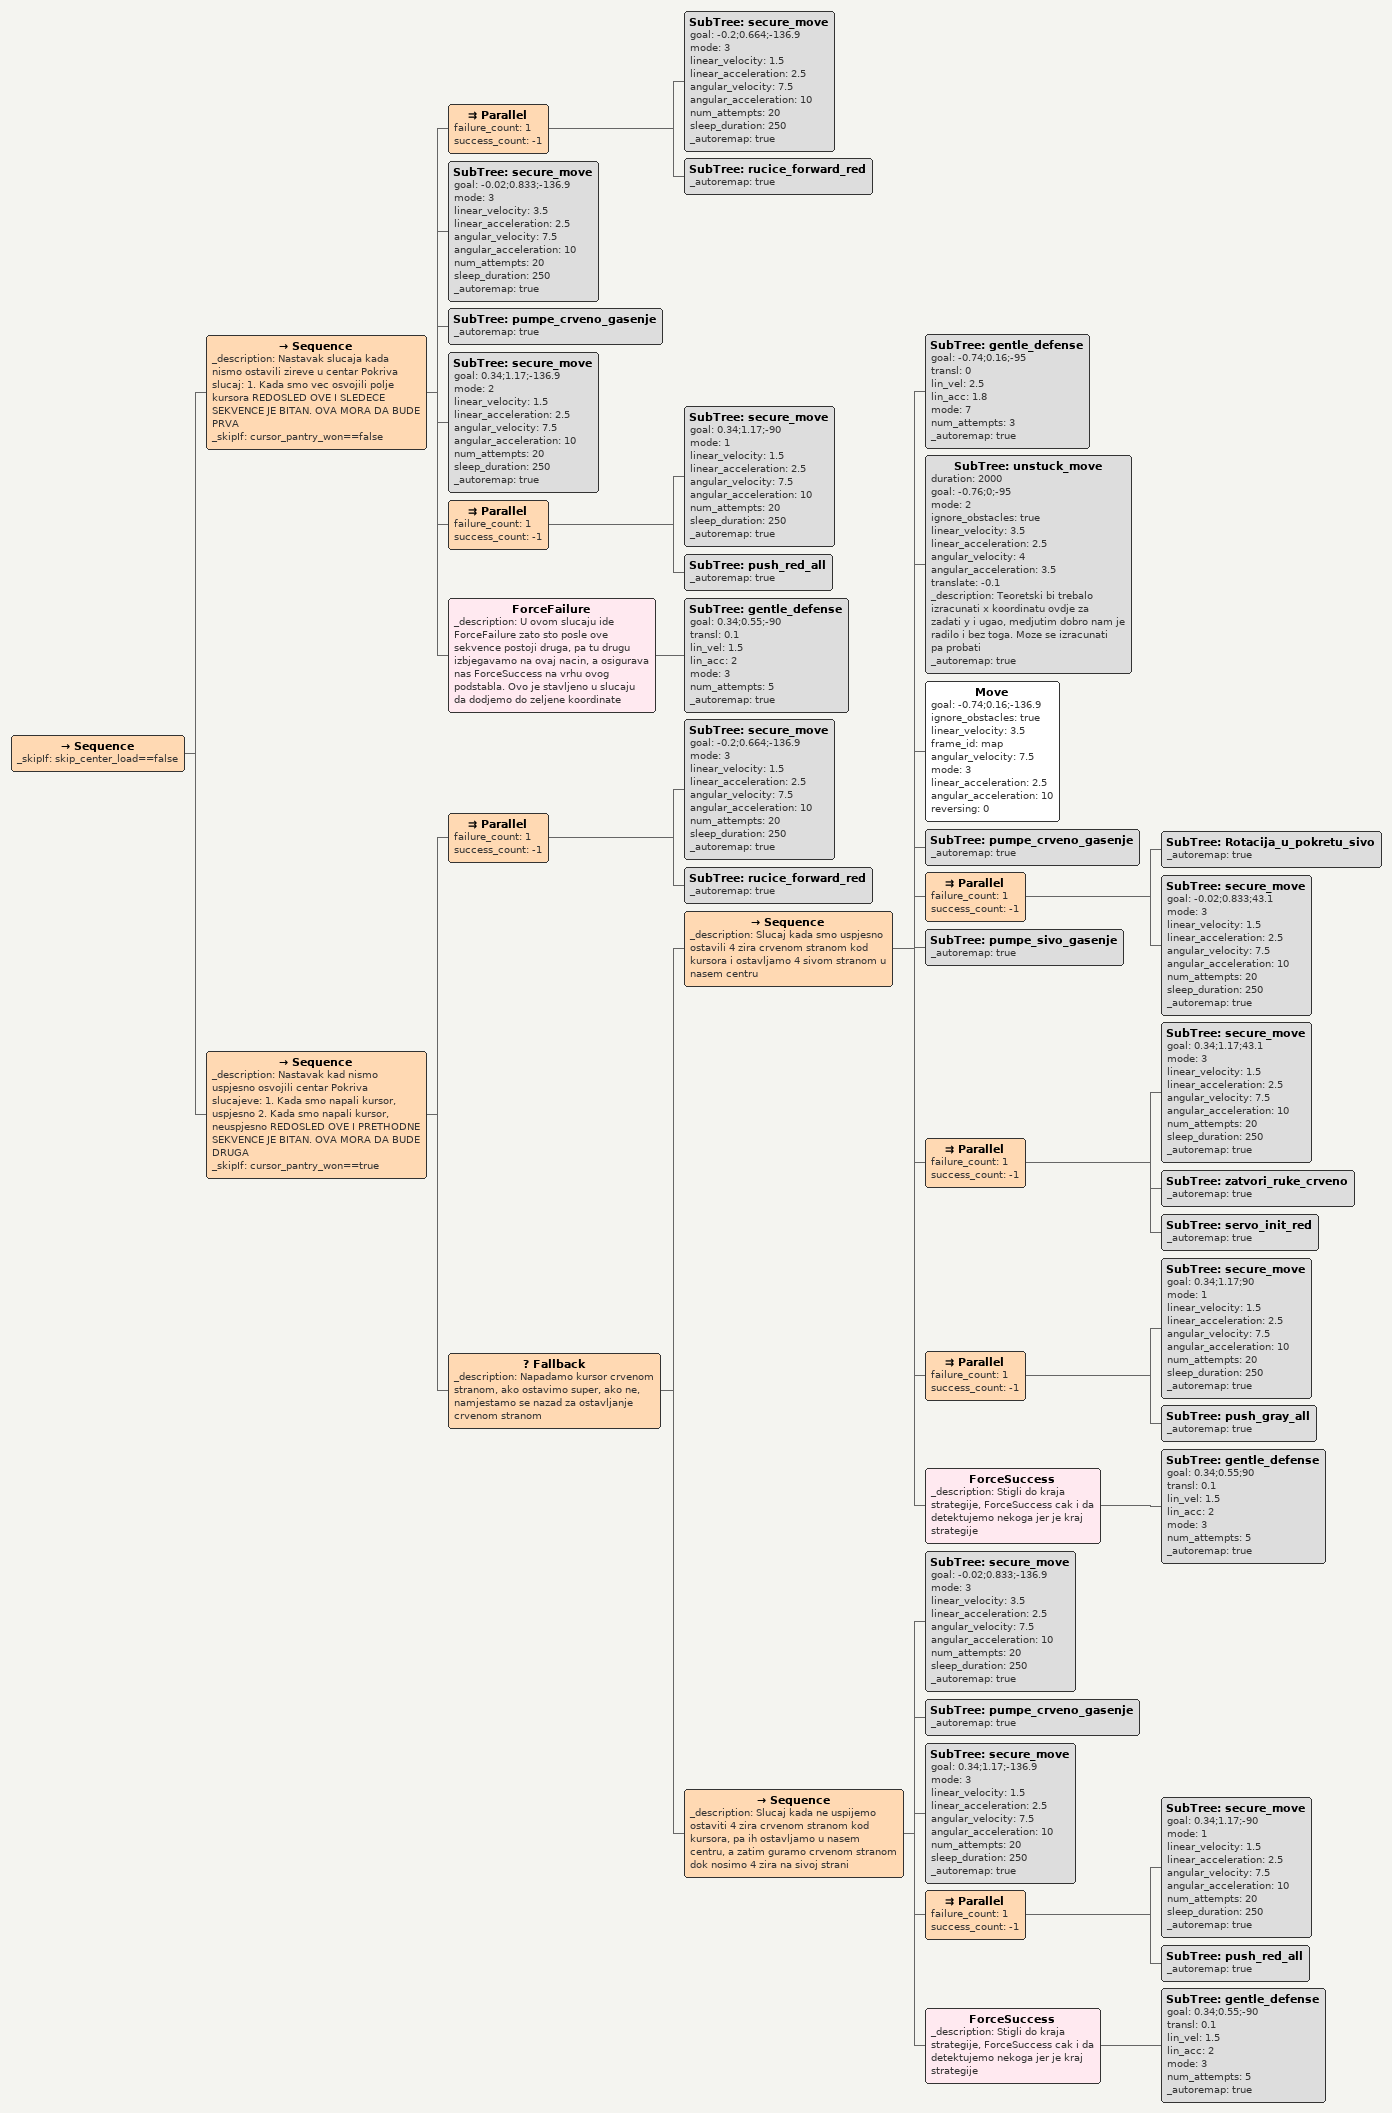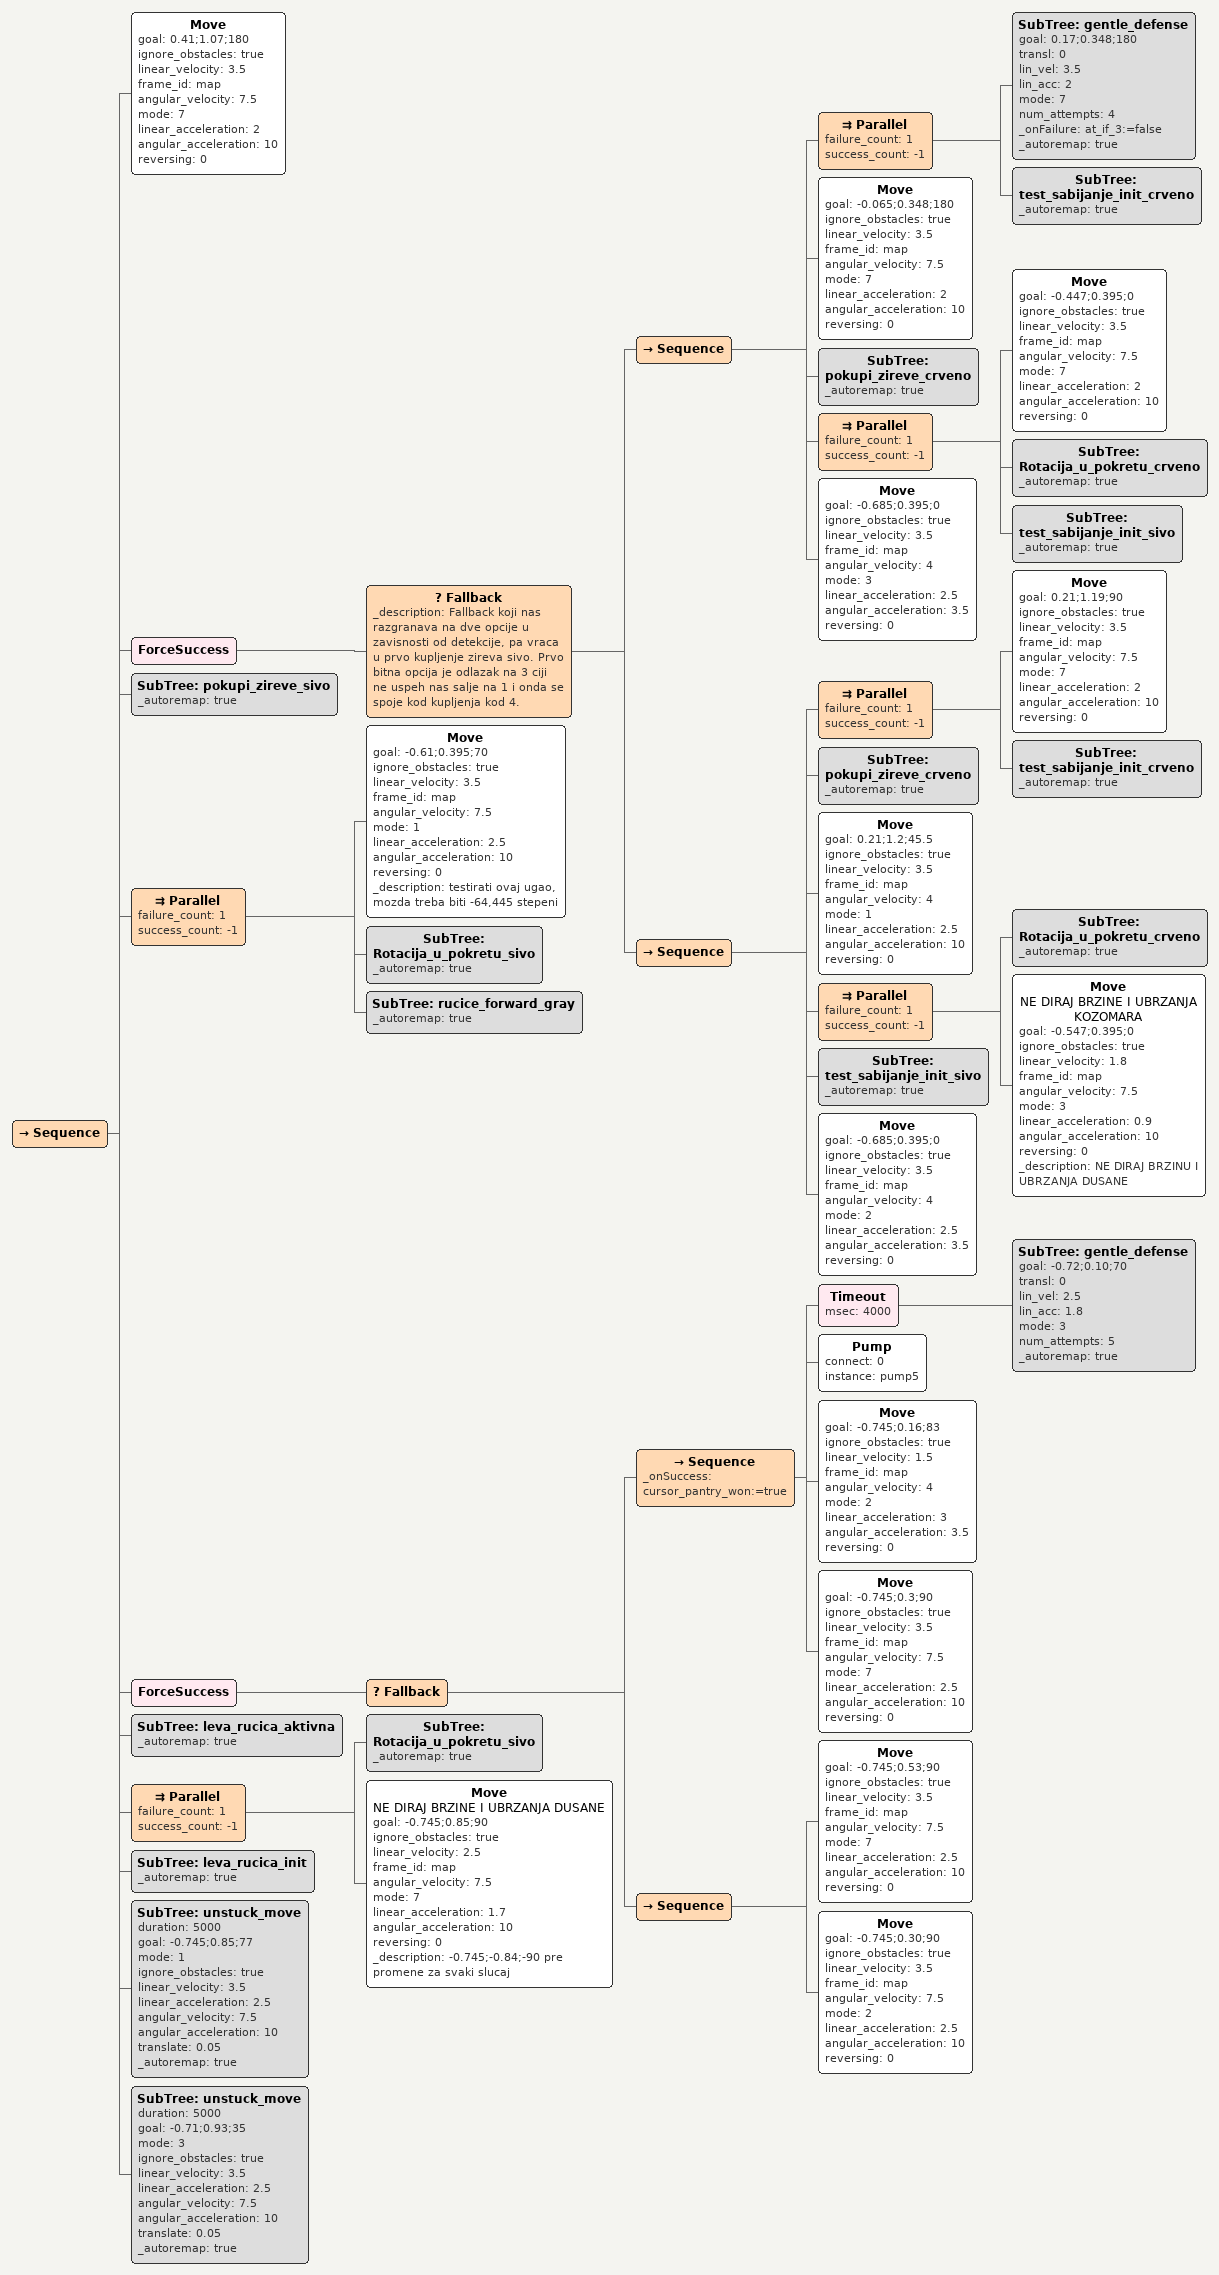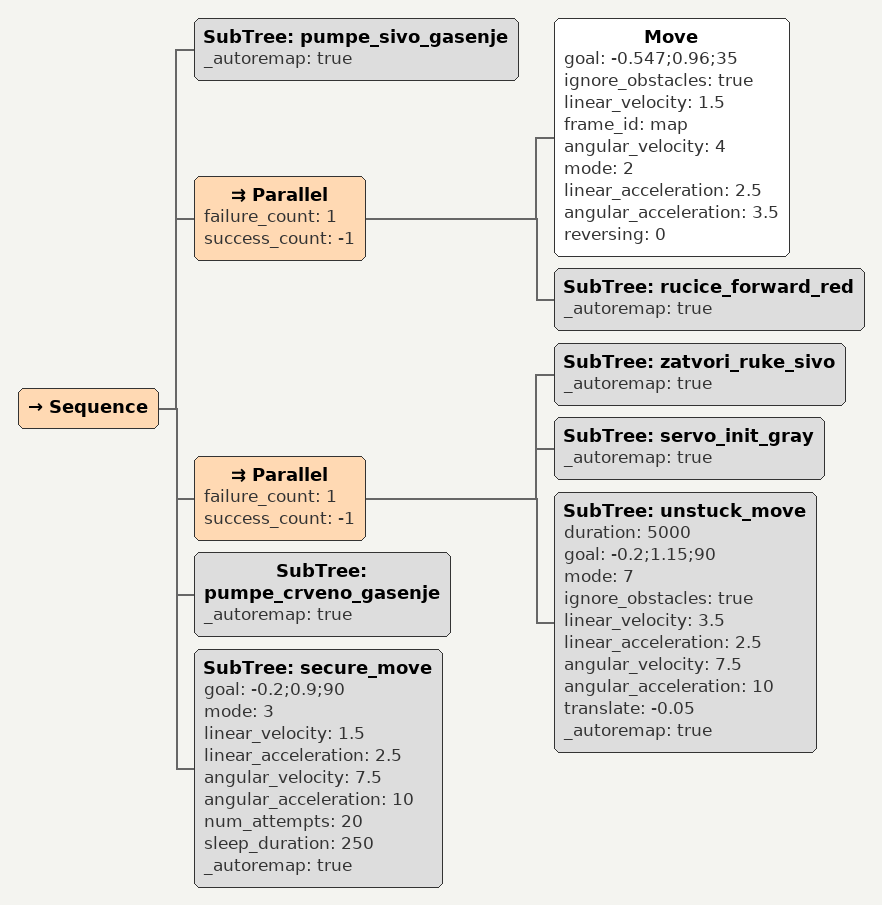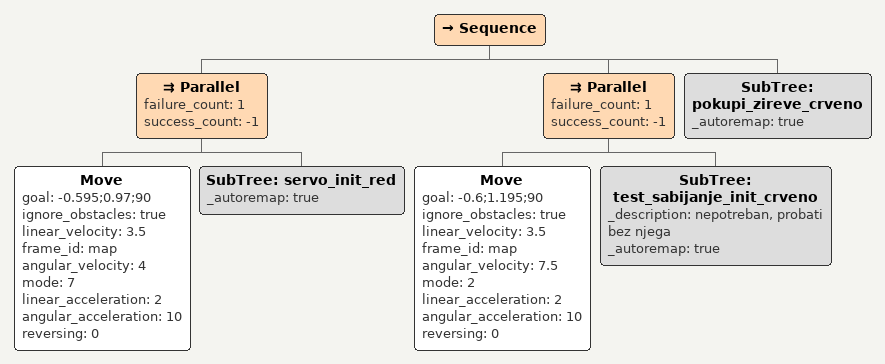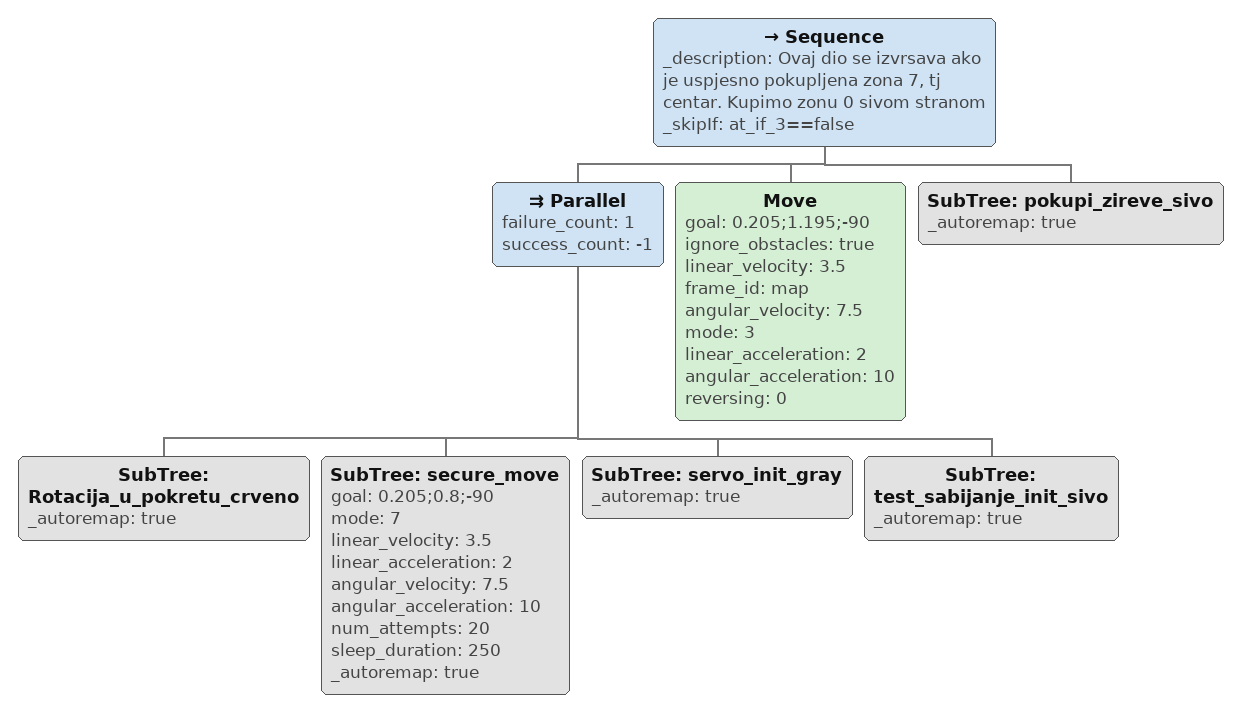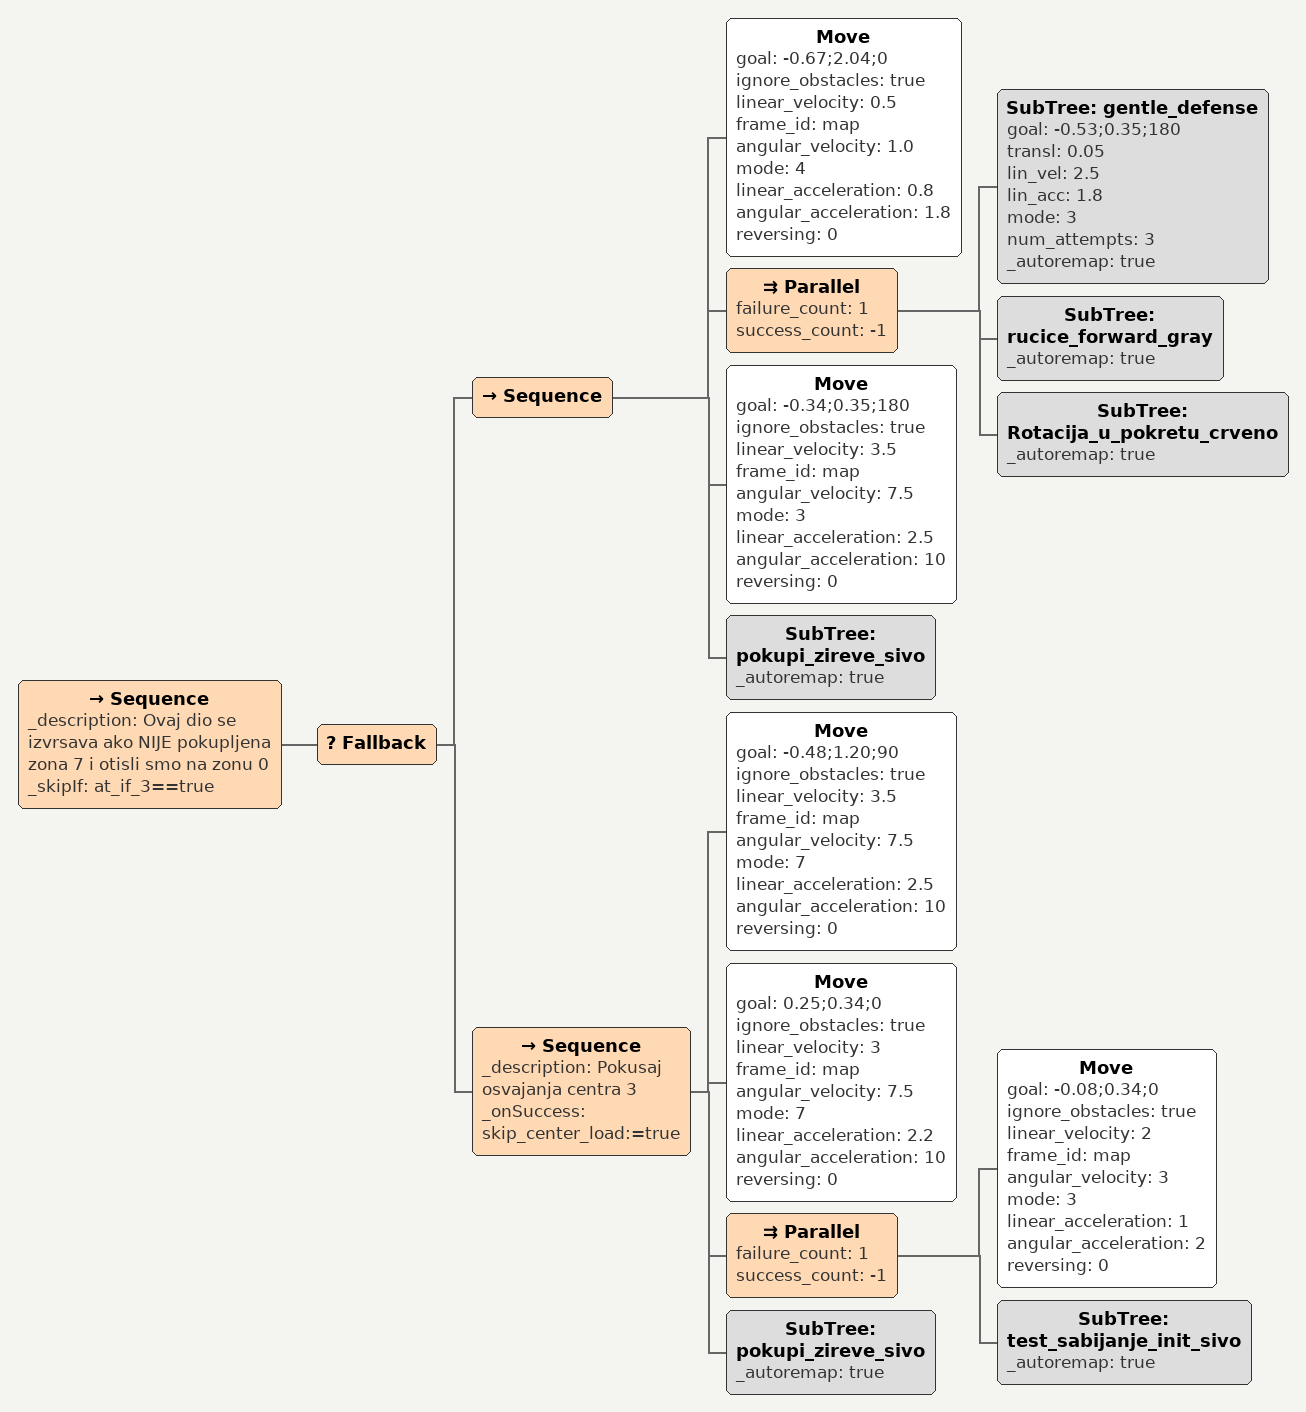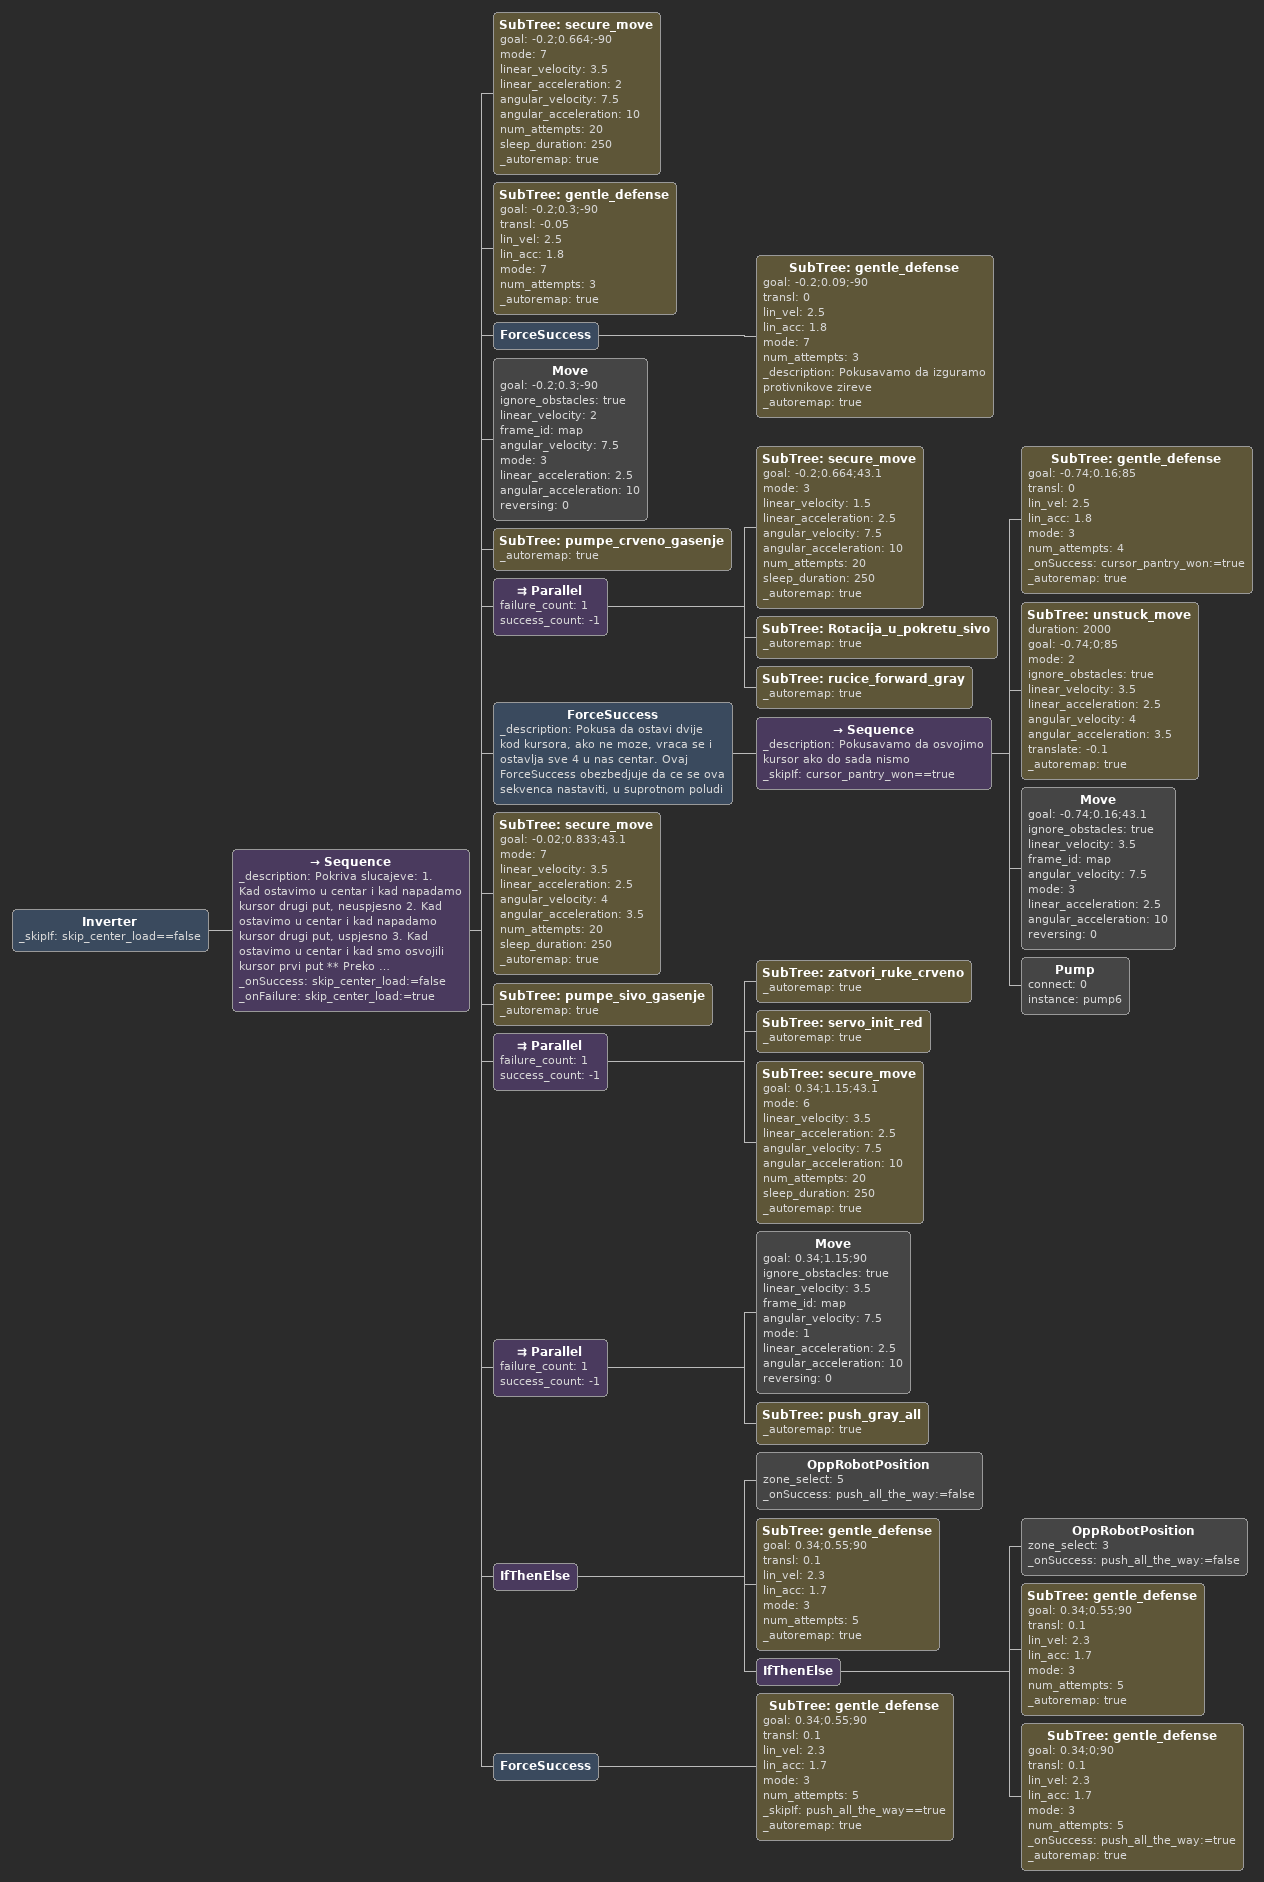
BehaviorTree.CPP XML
<Sequence _skipIf="skip_center_load==false">
            <Sequence _description="Nastavak slucaja kada nismo ostavili zireve u centar

Pokriva slucaj:
1. Kada smo vec osvojili polje kursora

REDOSLED OVE I SLEDECE SEKVENCE JE BITAN. OVA MORA DA BUDE PRVA" _skipIf="cursor_pantry_won==false">
              <Parallel failure_count="1" success_count="-1">
                <SubTree ID="secure_move" goal="-0.2;0.664;-136.9" mode="3" linear_velocity="1.5" linear_acceleration="2.5" angular_velocity="7.5" angular_acceleration="10" num_attempts="20" sleep_duration="250" _autoremap="true"/>
                <SubTree ID="rucice_forward_red" _autoremap="true"/>
              </Parallel>
              <SubTree ID="secure_move" goal="-0.02;0.833;-136.9" mode="3" linear_velocity="3.5" linear_acceleration="2.5" angular_velocity="7.5" angular_acceleration="10" num_attempts="20" sleep_duration="250" _autoremap="true"/>
              <SubTree ID="pumpe_crveno_gasenje" _autoremap="true"/>
              <SubTree ID="secure_move" goal="0.34;1.17;-136.9" mode="2" linear_velocity="1.5" linear_acceleration="2.5" angular_velocity="7.5" angular_acceleration="10" num_attempts="20" sleep_duration="250" _autoremap="true"/>
              <Parallel failure_count="1" success_count="-1">
                <SubTree ID="secure_move" goal="0.34;1.17;-90" mode="1" linear_velocity="1.5" linear_acceleration="2.5" angular_velocity="7.5" angular_acceleration="10" num_attempts="20" sleep_duration="250" _autoremap="true"/>
                <SubTree ID="push_red_all" _autoremap="true"/>
              </Parallel>
              <ForceFailure _description="U ovom slucaju ide ForceFailure zato sto posle ove sekvence postoji druga, pa tu drugu izbjegavamo na ovaj nacin, a osigurava nas ForceSuccess na vrhu ovog podstabla. Ovo je stavljeno u slucaju da dodjemo do zeljene koordinate">
                <SubTree ID="gentle_defense" goal="0.34;0.55;-90" transl="0.1" lin_vel="1.5" lin_acc="2" mode="3" num_attempts="5" _autoremap="true"/>
              </ForceFailure>
            </Sequence>
            <Sequence _description="Nastavak kad nismo uspjesno osvojili centar

Pokriva slucajeve:
1. Kada smo napali kursor, uspjesno
2. Kada smo napali kursor, neuspjesno

REDOSLED OVE I PRETHODNE SEKVENCE JE BITAN. OVA MORA DA BUDE DRUGA" _skipIf="cursor_pantry_won==true">
              <Parallel failure_count="1" success_count="-1">
                <SubTree ID="secure_move" goal="-0.2;0.664;-136.9" mode="3" linear_velocity="1.5" linear_acceleration="2.5" angular_velocity="7.5" angular_acceleration="10" num_attempts="20" sleep_duration="250" _autoremap="true"/>
                <SubTree ID="rucice_forward_red" _autoremap="true"/>
              </Parallel>
              <Fallback _description="Napadamo kursor crvenom stranom, ako ostavimo super, ako ne, namjestamo se nazad za ostavljanje crvenom stranom">
                <Sequence _description="Slucaj kada smo uspjesno ostavili 4 zira crvenom stranom kod kursora i ostavljamo 4 sivom stranom u nasem centru">
                  <SubTree ID="gentle_defense" goal="-0.74;0.16;-95" transl="0" lin_vel="2.5" lin_acc="1.8" mode="7" num_attempts="3" _autoremap="true"/>
                  <SubTree ID="unstuck_move" duration="2000" goal="-0.76;0;-95" mode="2" ignore_obstacles="true" linear_velocity="3.5" linear_acceleration="2.5" angular_velocity="4" angular_acceleration="3.5" translate="-0.1" _description="Teoretski bi trebalo izracunati x koordinatu ovdje za zadati y i ugao, medjutim dobro nam je radilo i bez toga. Moze se izracunati pa probati" _autoremap="true"/>
                  <Move goal="-0.74;0.16;-136.9" ignore_obstacles="true" linear_velocity="3.5" frame_id="map" angular_velocity="7.5" mode="3" linear_acceleration="2.5" angular_acceleration="10" reversing="0"/>
                  <SubTree ID="pumpe_crveno_gasenje" _autoremap="true"/>
                  <Parallel failure_count="1" success_count="-1">
                    <SubTree ID="Rotacija_u_pokretu_sivo" _autoremap="true"/>
                    <SubTree ID="secure_move" goal="-0.02;0.833;43.1" mode="3" linear_velocity="1.5" linear_acceleration="2.5" angular_velocity="7.5" angular_acceleration="10" num_attempts="20" sleep_duration="250" _autoremap="true"/>
                  </Parallel>
                  <SubTree ID="pumpe_sivo_gasenje" _autoremap="true"/>
                  <Parallel failure_count="1" success_count="-1">
                    <SubTree ID="secure_move" goal="0.34;1.17;43.1" mode="3" linear_velocity="1.5" linear_acceleration="2.5" angular_velocity="7.5" angular_acceleration="10" num_attempts="20" sleep_duration="250" _autoremap="true"/>
                    <SubTree ID="zatvori_ruke_crveno" _autoremap="true"/>
                    <SubTree ID="servo_init_red" _autoremap="true"/>
                  </Parallel>
                  <Parallel failure_count="1" success_count="-1">
                    <SubTree ID="secure_move" goal="0.34;1.17;90" mode="1" linear_velocity="1.5" linear_acceleration="2.5" angular_velocity="7.5" angular_acceleration="10" num_attempts="20" sleep_duration="250" _autoremap="true"/>
                    <SubTree ID="push_gray_all" _autoremap="true"/>
                  </Parallel>
                  <ForceSuccess _description="Stigli do kraja strategije, ForceSuccess cak i da detektujemo nekoga jer je kraj strategije">
                    <SubTree ID="gentle_defense" goal="0.34;0.55;90" transl="0.1" lin_vel="1.5" lin_acc="2" mode="3" num_attempts="5" _autoremap="true"/>
                  </ForceSuccess>
                </Sequence>
                <Sequence _description="Slucaj kada ne uspijemo ostaviti 4 zira crvenom stranom kod kursora, pa ih ostavljamo u nasem centru, a zatim guramo crvenom stranom dok nosimo 4 zira na sivoj strani">
                  <SubTree ID="secure_move" goal="-0.02;0.833;-136.9" mode="3" linear_velocity="3.5" linear_acceleration="2.5" angular_velocity="7.5" angular_acceleration="10" num_attempts="20" sleep_duration="250" _autoremap="true"/>
                  <SubTree ID="pumpe_crveno_gasenje" _autoremap="true"/>
                  <SubTree ID="secure_move" goal="0.34;1.17;-136.9" mode="3" linear_velocity="1.5" linear_acceleration="2.5" angular_velocity="7.5" angular_acceleration="10" num_attempts="20" sleep_duration="250" _autoremap="true"/>
                  <Parallel failure_count="1" success_count="-1">
                    <SubTree ID="secure_move" goal="0.34;1.17;-90" mode="1" linear_velocity="1.5" linear_acceleration="2.5" angular_velocity="7.5" angular_acceleration="10" num_attempts="20" sleep_duration="250" _autoremap="true"/>
                    <SubTree ID="push_red_all" _autoremap="true"/>
                  </Parallel>
                  <ForceSuccess _description="Stigli do kraja strategije, ForceSuccess cak i da detektujemo nekoga jer je kraj strategije">
                    <SubTree ID="gentle_defense" goal="0.34;0.55;-90" transl="0.1" lin_vel="1.5" lin_acc="2" mode="3" num_attempts="5" _autoremap="true"/>
                  </ForceSuccess>
                </Sequence>
              </Fallback>
            </Sequence>
          </Sequence>

<Sequence>
      <Move goal="0.41;1.07;180" ignore_obstacles="true" linear_velocity="3.5" frame_id="map" angular_velocity="7.5" mode="7" linear_acceleration="2" angular_acceleration="10" reversing="0"/>
      <ForceSuccess>
        <Fallback _description="Fallback koji nas razgranava na dve opcije u zavisnosti od detekcije, pa vraca u prvo kupljenje zireva sivo. Prvo bitna opcija je odlazak na 3 ciji ne uspeh nas salje na 1 i onda se spoje kod kupljenja kod 4.">
          <Sequence>
            <Parallel failure_count="1" success_count="-1">
              <SubTree ID="gentle_defense" goal="0.17;0.348;180" transl="0" lin_vel="3.5" lin_acc="2" mode="7" num_attempts="4" _onFailure="at_if_3:=false" _autoremap="true"/>
              <SubTree ID="test_sabijanje_init_crveno" _autoremap="true"/>
            </Parallel>
            <Move goal="-0.065;0.348;180" ignore_obstacles="true" linear_velocity="3.5" frame_id="map" angular_velocity="7.5" mode="7" linear_acceleration="2" angular_acceleration="10" reversing="0"/>
            <SubTree ID="pokupi_zireve_crveno" _autoremap="true"/>
            <Parallel failure_count="1" success_count="-1">
              <Move goal="-0.447;0.395;0" ignore_obstacles="true" linear_velocity="3.5" frame_id="map" angular_velocity="7.5" mode="7" linear_acceleration="2" angular_acceleration="10" reversing="0"/>
              <SubTree ID="Rotacija_u_pokretu_crveno" _autoremap="true"/>
              <SubTree ID="test_sabijanje_init_sivo" _autoremap="true"/>
            </Parallel>
            <Move goal="-0.685;0.395;0" ignore_obstacles="true" linear_velocity="3.5" frame_id="map" angular_velocity="4" mode="3" linear_acceleration="2.5" angular_acceleration="3.5" reversing="0"/>
          </Sequence>
          <Sequence>
            <Parallel failure_count="1" success_count="-1">
              <Move goal="0.21;1.19;90" ignore_obstacles="true" linear_velocity="3.5" frame_id="map" angular_velocity="7.5" mode="7" linear_acceleration="2" angular_acceleration="10" reversing="0"/>
              <SubTree ID="test_sabijanje_init_crveno" _autoremap="true"/>
            </Parallel>
            <SubTree ID="pokupi_zireve_crveno" _autoremap="true"/>
            <Move goal="0.21;1.2;45.5" ignore_obstacles="true" linear_velocity="3.5" frame_id="map" angular_velocity="4" mode="1" linear_acceleration="2.5" angular_acceleration="10" reversing="0"/>
            <Parallel failure_count="1" success_count="-1">
              <SubTree ID="Rotacija_u_pokretu_crveno" _autoremap="true"/>
              <Move name="NE DIRAJ BRZINE I UBRZANJA KOZOMARA" goal="-0.547;0.395;0" ignore_obstacles="true" linear_velocity="1.8" frame_id="map" angular_velocity="7.5" mode="3" linear_acceleration="0.9" angular_acceleration="10" reversing="0" _description="NE DIRAJ BRZINU I UBRZANJA DUSANE
"/>
            </Parallel>
            <SubTree ID="test_sabijanje_init_sivo" _autoremap="true"/>
            <Move goal="-0.685;0.395;0" ignore_obstacles="true" linear_velocity="3.5" frame_id="map" angular_velocity="4" mode="2" linear_acceleration="2.5" angular_acceleration="3.5" reversing="0"/>
          </Sequence>
        </Fallback>
      </ForceSuccess>
      <SubTree ID="pokupi_zireve_sivo" _autoremap="true"/>
      <Parallel failure_count="1" success_count="-1">
        <Move goal="-0.61;0.395;70" ignore_obstacles="true" linear_velocity="3.5" frame_id="map" angular_velocity="7.5" mode="1" linear_acceleration="2.5" angular_acceleration="10" reversing="0" _description="testirati ovaj ugao, mozda treba biti -64,445 stepeni"/>
        <SubTree ID="Rotacija_u_pokretu_sivo" _autoremap="true"/>
        <SubTree ID="rucice_forward_gray" _autoremap="true"/>
      </Parallel>
      <ForceSuccess>
        <Fallback>
          <Sequence _onSuccess="cursor_pantry_won:=true">
            <Timeout msec="4000">
              <SubTree ID="gentle_defense" goal="-0.72;0.10;70" transl="0" lin_vel="2.5" lin_acc="1.8" mode="3" num_attempts="5" _autoremap="true"/>
            </Timeout>
            <Pump connect="0" instance="pump5"/>
            <Move goal="-0.745;0.16;83" ignore_obstacles="true" linear_velocity="1.5" frame_id="map" angular_velocity="4" mode="2" linear_acceleration="3" angular_acceleration="3.5" reversing="0"/>
            <Move goal="-0.745;0.3;90" ignore_obstacles="true" linear_velocity="3.5" frame_id="map" angular_velocity="7.5" mode="7" linear_acceleration="2.5" angular_acceleration="10" reversing="0"/>
          </Sequence>
          <Sequence>
            <Move goal="-0.745;0.53;90" ignore_obstacles="true" linear_velocity="3.5" frame_id="map" angular_velocity="7.5" mode="7" linear_acceleration="2.5" angular_acceleration="10" reversing="0"/>
            <Move goal="-0.745;0.30;90" ignore_obstacles="true" linear_velocity="3.5" frame_id="map" angular_velocity="7.5" mode="2" linear_acceleration="2.5" angular_acceleration="10" reversing="0"/>
          </Sequence>
        </Fallback>
      </ForceSuccess>
      <SubTree ID="leva_rucica_aktivna" _autoremap="true"/>
      <Parallel failure_count="1" success_count="-1">
        <SubTree ID="Rotacija_u_pokretu_sivo" _autoremap="true"/>
        <Move name="NE DIRAJ BRZINE I UBRZANJA DUSANE" goal="-0.745;0.85;90" ignore_obstacles="true" linear_velocity="2.5" frame_id="map" angular_velocity="7.5" mode="7" linear_acceleration="1.7" angular_acceleration="10" reversing="0" _description="-0.745;-0.84;-90 pre promene za svaki slucaj"/>
      </Parallel>
      <SubTree ID="leva_rucica_init" _autoremap="true"/>
      <SubTree ID="unstuck_move" duration="5000" goal="-0.745;0.85;77" mode="1" ignore_obstacles="true" linear_velocity="3.5" linear_acceleration="2.5" angular_velocity="7.5" angular_acceleration="10" translate="0.05" _autoremap="true"/>
      <SubTree ID="unstuck_move" duration="5000" goal="-0.71;0.93;35" mode="3" ignore_obstacles="true" linear_velocity="3.5" linear_acceleration="2.5" angular_velocity="7.5" angular_acceleration="10" translate="0.05" _autoremap="true"/>
    </Sequence>

<Sequence>
  <SubTree ID="pumpe_sivo_gasenje" _autoremap="true"/>
  <Parallel failure_count="1" success_count="-1">
    <Move goal="-0.547;0.96;35" ignore_obstacles="true" linear_velocity="1.5" frame_id="map" angular_velocity="4" mode="2" linear_acceleration="2.5" angular_acceleration="3.5" reversing="0"/>
    <SubTree ID="rucice_forward_red" _autoremap="true"/>
  </Parallel>
  <Parallel failure_count="1" success_count="-1">
    <SubTree ID="zatvori_ruke_sivo" _autoremap="true"/>
    <SubTree ID="servo_init_gray" _autoremap="true"/>
    <SubTree ID="unstuck_move" duration="5000" goal="-0.2;1.15;90" mode="7" ignore_obstacles="true" linear_velocity="3.5" linear_acceleration="2.5" angular_velocity="7.5" angular_acceleration="10" translate="-0.05" _autoremap="true"/>
  </Parallel>
  <SubTree ID="pumpe_crveno_gasenje" _autoremap="true"/>
  <SubTree ID="secure_move" goal="-0.2;0.9;90" mode="3" linear_velocity="1.5" linear_acceleration="2.5" angular_velocity="7.5" angular_acceleration="10" num_attempts="20" sleep_duration="250" _autoremap="true"/>
</Sequence>

<Sequence>
  <Parallel failure_count="1" success_count="-1">
    <Move goal="-0.595;0.97;90" ignore_obstacles="true" linear_velocity="3.5" frame_id="map" angular_velocity="4" mode="7" linear_acceleration="2" angular_acceleration="10" reversing="0"/>
    <SubTree ID="servo_init_red" _autoremap="true"/>
  </Parallel>
  <Parallel failure_count="1" success_count="-1">
    <Move goal="-0.6;1.195;90" ignore_obstacles="true" linear_velocity="3.5" frame_id="map" angular_velocity="7.5" mode="2" linear_acceleration="2" angular_acceleration="10" reversing="0"/>
    <SubTree ID="test_sabijanje_init_crveno" _description="nepotreban, probati bez njega" _autoremap="true"/>
  </Parallel>
  <SubTree ID="pokupi_zireve_crveno" _autoremap="true"/>
</Sequence>

<Sequence _description="Ovaj dio se izvrsava ako je uspjesno pokupljena zona 7, tj centar. Kupimo zonu 0 sivom stranom" _skipIf="at_if_3==false">
  <Parallel failure_count="1" success_count="-1">
    <SubTree ID="Rotacija_u_pokretu_crveno" _autoremap="true"/>
    <SubTree ID="secure_move" goal="0.205;0.8;-90" mode="7" linear_velocity="3.5" linear_acceleration="2" angular_velocity="7.5" angular_acceleration="10" num_attempts="20" sleep_duration="250" _autoremap="true"/>
    <SubTree ID="servo_init_gray" _autoremap="true"/>
    <SubTree ID="test_sabijanje_init_sivo" _autoremap="true"/>
  </Parallel>
  <Move goal="0.205;1.195;-90" ignore_obstacles="true" linear_velocity="3.5" frame_id="map" angular_velocity="7.5" mode="3" linear_acceleration="2" angular_acceleration="10" reversing="0"/>
  <SubTree ID="pokupi_zireve_sivo" _autoremap="true"/>
</Sequence>

<Sequence _description="Ovaj dio se izvrsava ako NIJE pokupljena zona 7 i otisli smo na zonu 0
" _skipIf="at_if_3==true">
        <Fallback>
          <Sequence>
            <Move goal="-0.67;2.04;0" ignore_obstacles="true" linear_velocity="0.5" frame_id="map" angular_velocity="1.0" mode="4" linear_acceleration="0.8" angular_acceleration="1.8" reversing="0"/>
            <Parallel failure_count="1" success_count="-1">
              <SubTree ID="gentle_defense" goal="-0.53;0.35;180" transl="0.05" lin_vel="2.5" lin_acc="1.8" mode="3" num_attempts="3" _autoremap="true"/>
              <SubTree ID="rucice_forward_gray" _autoremap="true"/>
              <SubTree ID="Rotacija_u_pokretu_crveno" _autoremap="true"/>
            </Parallel>
            <Move goal="-0.34;0.35;180" ignore_obstacles="true" linear_velocity="3.5" frame_id="map" angular_velocity="7.5" mode="3" linear_acceleration="2.5" angular_acceleration="10" reversing="0"/>
            <SubTree ID="pokupi_zireve_sivo" _autoremap="true"/>
          </Sequence>
          <Sequence _description="Pokusaj osvajanja centra 3" _onSuccess="skip_center_load:=true">
            <Move goal="-0.48;1.20;90" ignore_obstacles="true" linear_velocity="3.5" frame_id="map" angular_velocity="7.5" mode="7" linear_acceleration="2.5" angular_acceleration="10" reversing="0"/>
            <Move goal="0.25;0.34;0" ignore_obstacles="true" linear_velocity="3" frame_id="map" angular_velocity="7.5" mode="7" linear_acceleration="2.2" angular_acceleration="10" reversing="0"/>
            <Parallel failure_count="1" success_count="-1">
              <Move goal="-0.08;0.34;0" ignore_obstacles="true" linear_velocity="2" frame_id="map" angular_velocity="3" mode="3" linear_acceleration="1" angular_acceleration="2" reversing="0"/>
              <SubTree ID="test_sabijanje_init_sivo" _autoremap="true"/>
            </Parallel>
            <SubTree ID="pokupi_zireve_sivo" _autoremap="true"/>
          </Sequence>
        </Fallback>
      </Sequence>

<Inverter _skipIf="skip_center_load==false">
            <Sequence _description="Pokriva slucajeve:
1. Kad ostavimo u centar i kad napadamo kursor drugi put, neuspjesno
2. Kad ostavimo u centar i kad napadamo kursor drugi put, uspjesno
3. Kad ostavimo u centar i kad smo osvojili kursor prvi put
** Preko gentle_defence se prebacujemo na slucajeve kad nismo ostavili u centar" _onSuccess="skip_center_load:=false" _onFailure="skip_center_load:=true">
              <SubTree ID="secure_move" goal="-0.2;0.664;-90" mode="7" linear_velocity="3.5" linear_acceleration="2" angular_velocity="7.5" angular_acceleration="10" num_attempts="20" sleep_duration="250" _autoremap="true"/>
              <SubTree ID="gentle_defense" goal="-0.2;0.3;-90" transl="-0.05" lin_vel="2.5" lin_acc="1.8" mode="7" num_attempts="3" _autoremap="true"/>
              <ForceSuccess>
                <SubTree ID="gentle_defense" goal="-0.2;0.09;-90" transl="0" lin_vel="2.5" lin_acc="1.8" mode="7" num_attempts="3" _description="Pokusavamo da izguramo protivnikove zireve" _autoremap="true"/>
              </ForceSuccess>
              <Move goal="-0.2;0.3;-90" ignore_obstacles="true" linear_velocity="2" frame_id="map" angular_velocity="7.5" mode="3" linear_acceleration="2.5" angular_acceleration="10" reversing="0"/>
              <SubTree ID="pumpe_crveno_gasenje" _autoremap="true"/>
              <Parallel failure_count="1" success_count="-1">
                <SubTree ID="secure_move" goal="-0.2;0.664;43.1" mode="3" linear_velocity="1.5" linear_acceleration="2.5" angular_velocity="7.5" angular_acceleration="10" num_attempts="20" sleep_duration="250" _autoremap="true"/>
                <SubTree ID="Rotacija_u_pokretu_sivo" _autoremap="true"/>
                <SubTree ID="rucice_forward_gray" _autoremap="true"/>
              </Parallel>
              <ForceSuccess _description="Pokusa da ostavi dvije kod kursora, ako ne moze, vraca se i ostavlja sve 4 u nas centar. Ovaj ForceSuccess obezbedjuje da ce se ova sekvenca nastaviti, u suprotnom poludi">
                <Sequence _description="Pokusavamo da osvojimo kursor ako do sada nismo" _skipIf="cursor_pantry_won==true">
                  <SubTree ID="gentle_defense" goal="-0.74;0.16;85" transl="0" lin_vel="2.5" lin_acc="1.8" mode="3" num_attempts="4" _onSuccess="cursor_pantry_won:=true" _autoremap="true"/>
                  <SubTree ID="unstuck_move" duration="2000" goal="-0.74;0;85" mode="2" ignore_obstacles="true" linear_velocity="3.5" linear_acceleration="2.5" angular_velocity="4" angular_acceleration="3.5" translate="-0.1" _autoremap="true"/>
                  <Move goal="-0.74;0.16;43.1" ignore_obstacles="true" linear_velocity="3.5" frame_id="map" angular_velocity="7.5" mode="3" linear_acceleration="2.5" angular_acceleration="10" reversing="0"/>
                  <Pump connect="0" instance="pump6"/>
                </Sequence>
              </ForceSuccess>
              <SubTree ID="secure_move" goal="-0.02;0.833;43.1" mode="7" linear_velocity="3.5" linear_acceleration="2.5" angular_velocity="4" angular_acceleration="3.5" num_attempts="20" sleep_duration="250" _autoremap="true"/>
              <SubTree ID="pumpe_sivo_gasenje" _autoremap="true"/>
              <Parallel failure_count="1" success_count="-1">
                <SubTree ID="zatvori_ruke_crveno" _autoremap="true"/>
                <SubTree ID="servo_init_red" _autoremap="true"/>
                <SubTree ID="secure_move" goal="0.34;1.15;43.1" mode="6" linear_velocity="3.5" linear_acceleration="2.5" angular_velocity="7.5" angular_acceleration="10" num_attempts="20" sleep_duration="250" _autoremap="true"/>
              </Parallel>
              <Parallel failure_count="1" success_count="-1">
                <Move goal="0.34;1.15;90" ignore_obstacles="true" linear_velocity="3.5" frame_id="map" angular_velocity="7.5" mode="1" linear_acceleration="2.5" angular_acceleration="10" reversing="0"/>
                <SubTree ID="push_gray_all" _autoremap="true"/>
              </Parallel>
              <IfThenElse>
                <OppRobotPosition zone_select="5" _onSuccess="push_all_the_way:=false"/>
                <SubTree ID="gentle_defense" goal="0.34;0.55;90" transl="0.1" lin_vel="2.3" lin_acc="1.7" mode="3" num_attempts="5" _autoremap="true"/>
                <IfThenElse>
                  <OppRobotPosition zone_select="3" _onSuccess="push_all_the_way:=false"/>
                  <SubTree ID="gentle_defense" goal="0.34;0.55;90" transl="0.1" lin_vel="2.3" lin_acc="1.7" mode="3" num_attempts="5" _autoremap="true"/>
                  <SubTree ID="gentle_defense" goal="0.34;0;90" transl="0.1" lin_vel="2.3" lin_acc="1.7" mode="3" num_attempts="5" _onSuccess="push_all_the_way:=true" _autoremap="true"/>
                </IfThenElse>
              </IfThenElse>
              <ForceSuccess>
                <SubTree ID="gentle_defense" goal="0.34;0.55;90" transl="0.1" lin_vel="2.3" lin_acc="1.7" mode="3" num_attempts="5" _skipIf="push_all_the_way==true" _autoremap="true"/>
              </ForceSuccess>
            </Sequence>
          </Inverter>
